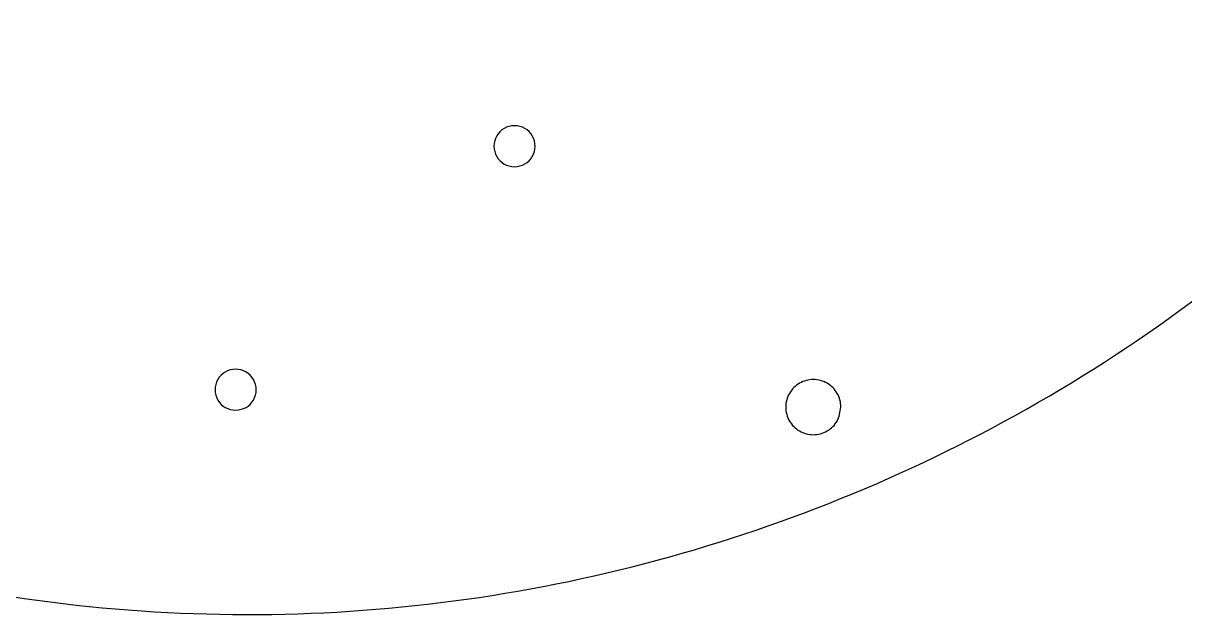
# Model space of a CAD drawing. Extents: x 0 to 245, y 0 to 210.
# Drawn here: x 90.3 to 167.1, y 0.2 to 39.3 of the extents above; entities that cross this region are included whole.
import ezdxf

# ---------------------------------------------------------------- set-up
doc = ezdxf.new("R2010")
doc.units = 0
doc.layers.add('Capa_1', color=7, linetype='CONTINUOUS')

msp = doc.modelspace()

# ---------------------------------------------------------------- linework, layer by layer
at = {"layer": 'Capa_1', "color": 7}
for p, q in [((122.771809, 29.773016), (122.771809, 29.773016)), ((144.336967, 13.885813), (144.336967, 13.885813)), ((104.34165, 13.674117), (104.34165, 13.674117))]:
    msp.add_line(p, q, dxfattribs=at)
for points, knots in [([(209.823611, 105.000001), (209.124812, 95.827077), (207.732996, 77.557137), (196.734645, 51.988948), (180.000205, 30.022756), (158.007991, 13.176952), (132.432446, 2.595843), (95.915034, -2.282518), (50.065132, 10.013891), (10.042083, 50.115769), (-4.830713, 105.000001), (10.042083, 159.884233), (50.065132, 199.986111), (95.915034, 212.28252), (132.432446, 207.404159), (158.007991, 196.823051), (180.000205, 179.977246), (196.734645, 158.011054), (207.732996, 132.442866), (209.124812, 114.172926), (209.823611, 105.000001)], [0, 0, 0, 0, 27.440188, 54.6533, 82.093488, 109.533676, 136.746788, 164.186976, 218.994957, 272.177351, 326.985332, 381.793314, 434.975707, 489.783689, 517.223877, 544.436988, 571.877177, 599.317365, 626.530476, 653.970665, 653.970665, 653.970665, 653.970665]), ([(122.771809, 29.773016), (122.532147, 29.80964), (122.059932, 29.881799), (121.538669, 30.42122), (121.343994, 31.12634), (121.534371, 31.840035), (122.052424, 32.360815), (122.763381, 32.555649), (123.475505, 32.365125), (123.996702, 31.847493), (124.191399, 31.134964), (124.001, 30.428678), (123.483014, 29.88611), (123.011244, 29.811091), (122.771809, 29.773016)], [0, 0, 0, 0, 0.710507, 1.399941, 2.110449, 2.820956, 3.51039, 4.220898, 4.931405, 5.620839, 6.331346, 7.041854, 7.731287, 8.441795, 8.441795, 8.441795, 8.441795]), ([(104.34165, 13.674117), (104.101988, 13.71074), (103.629773, 13.7829), (103.10851, 14.32232), (102.913835, 15.02744), (103.104212, 15.741135), (103.622265, 16.261915), (104.333222, 16.456749), (105.045346, 16.266225), (105.566543, 15.748593), (105.76124, 15.036064), (105.570841, 14.329778), (105.052855, 13.78721), (104.581085, 13.712191), (104.34165, 13.674117)], [0, 0, 0, 0, 0.710507, 1.399941, 2.110449, 2.820956, 3.51039, 4.220898, 4.931405, 5.620839, 6.331346, 7.041854, 7.731288, 8.441795, 8.441795, 8.441795, 8.441795]), ([(144.336967, 13.885813), (144.286845, 13.564339), (144.188087, 12.930927), (143.462084, 12.233614), (142.515011, 11.975154), (141.558111, 12.233822), (140.86101, 12.930113), (140.646954, 13.727778), (140.73184, 14.363025), (140.915915, 14.808098), (141.208982, 15.190183), (141.591126, 15.483224), (142.035937, 15.667463), (142.513349, 15.730493), (142.990809, 15.667464), (143.435477, 15.483219), (143.818147, 15.190198), (144.109255, 14.808041), (144.300598, 14.363235), (144.32481, 14.045394), (144.336967, 13.885813)], [0, 0, 0, 0, 0.953491, 1.878702, 2.832193, 3.785684, 4.710894, 5.664385, 6.141761, 6.615186, 7.092562, 7.569937, 8.043363, 8.520738, 8.998114, 9.471539, 9.948915, 10.42629, 10.899716, 11.377091, 11.377091, 11.377091, 11.377091])]:
    msp.add_open_spline(points, degree=3, knots=knots, dxfattribs=at)

doc.saveas('drawing.dxf')
